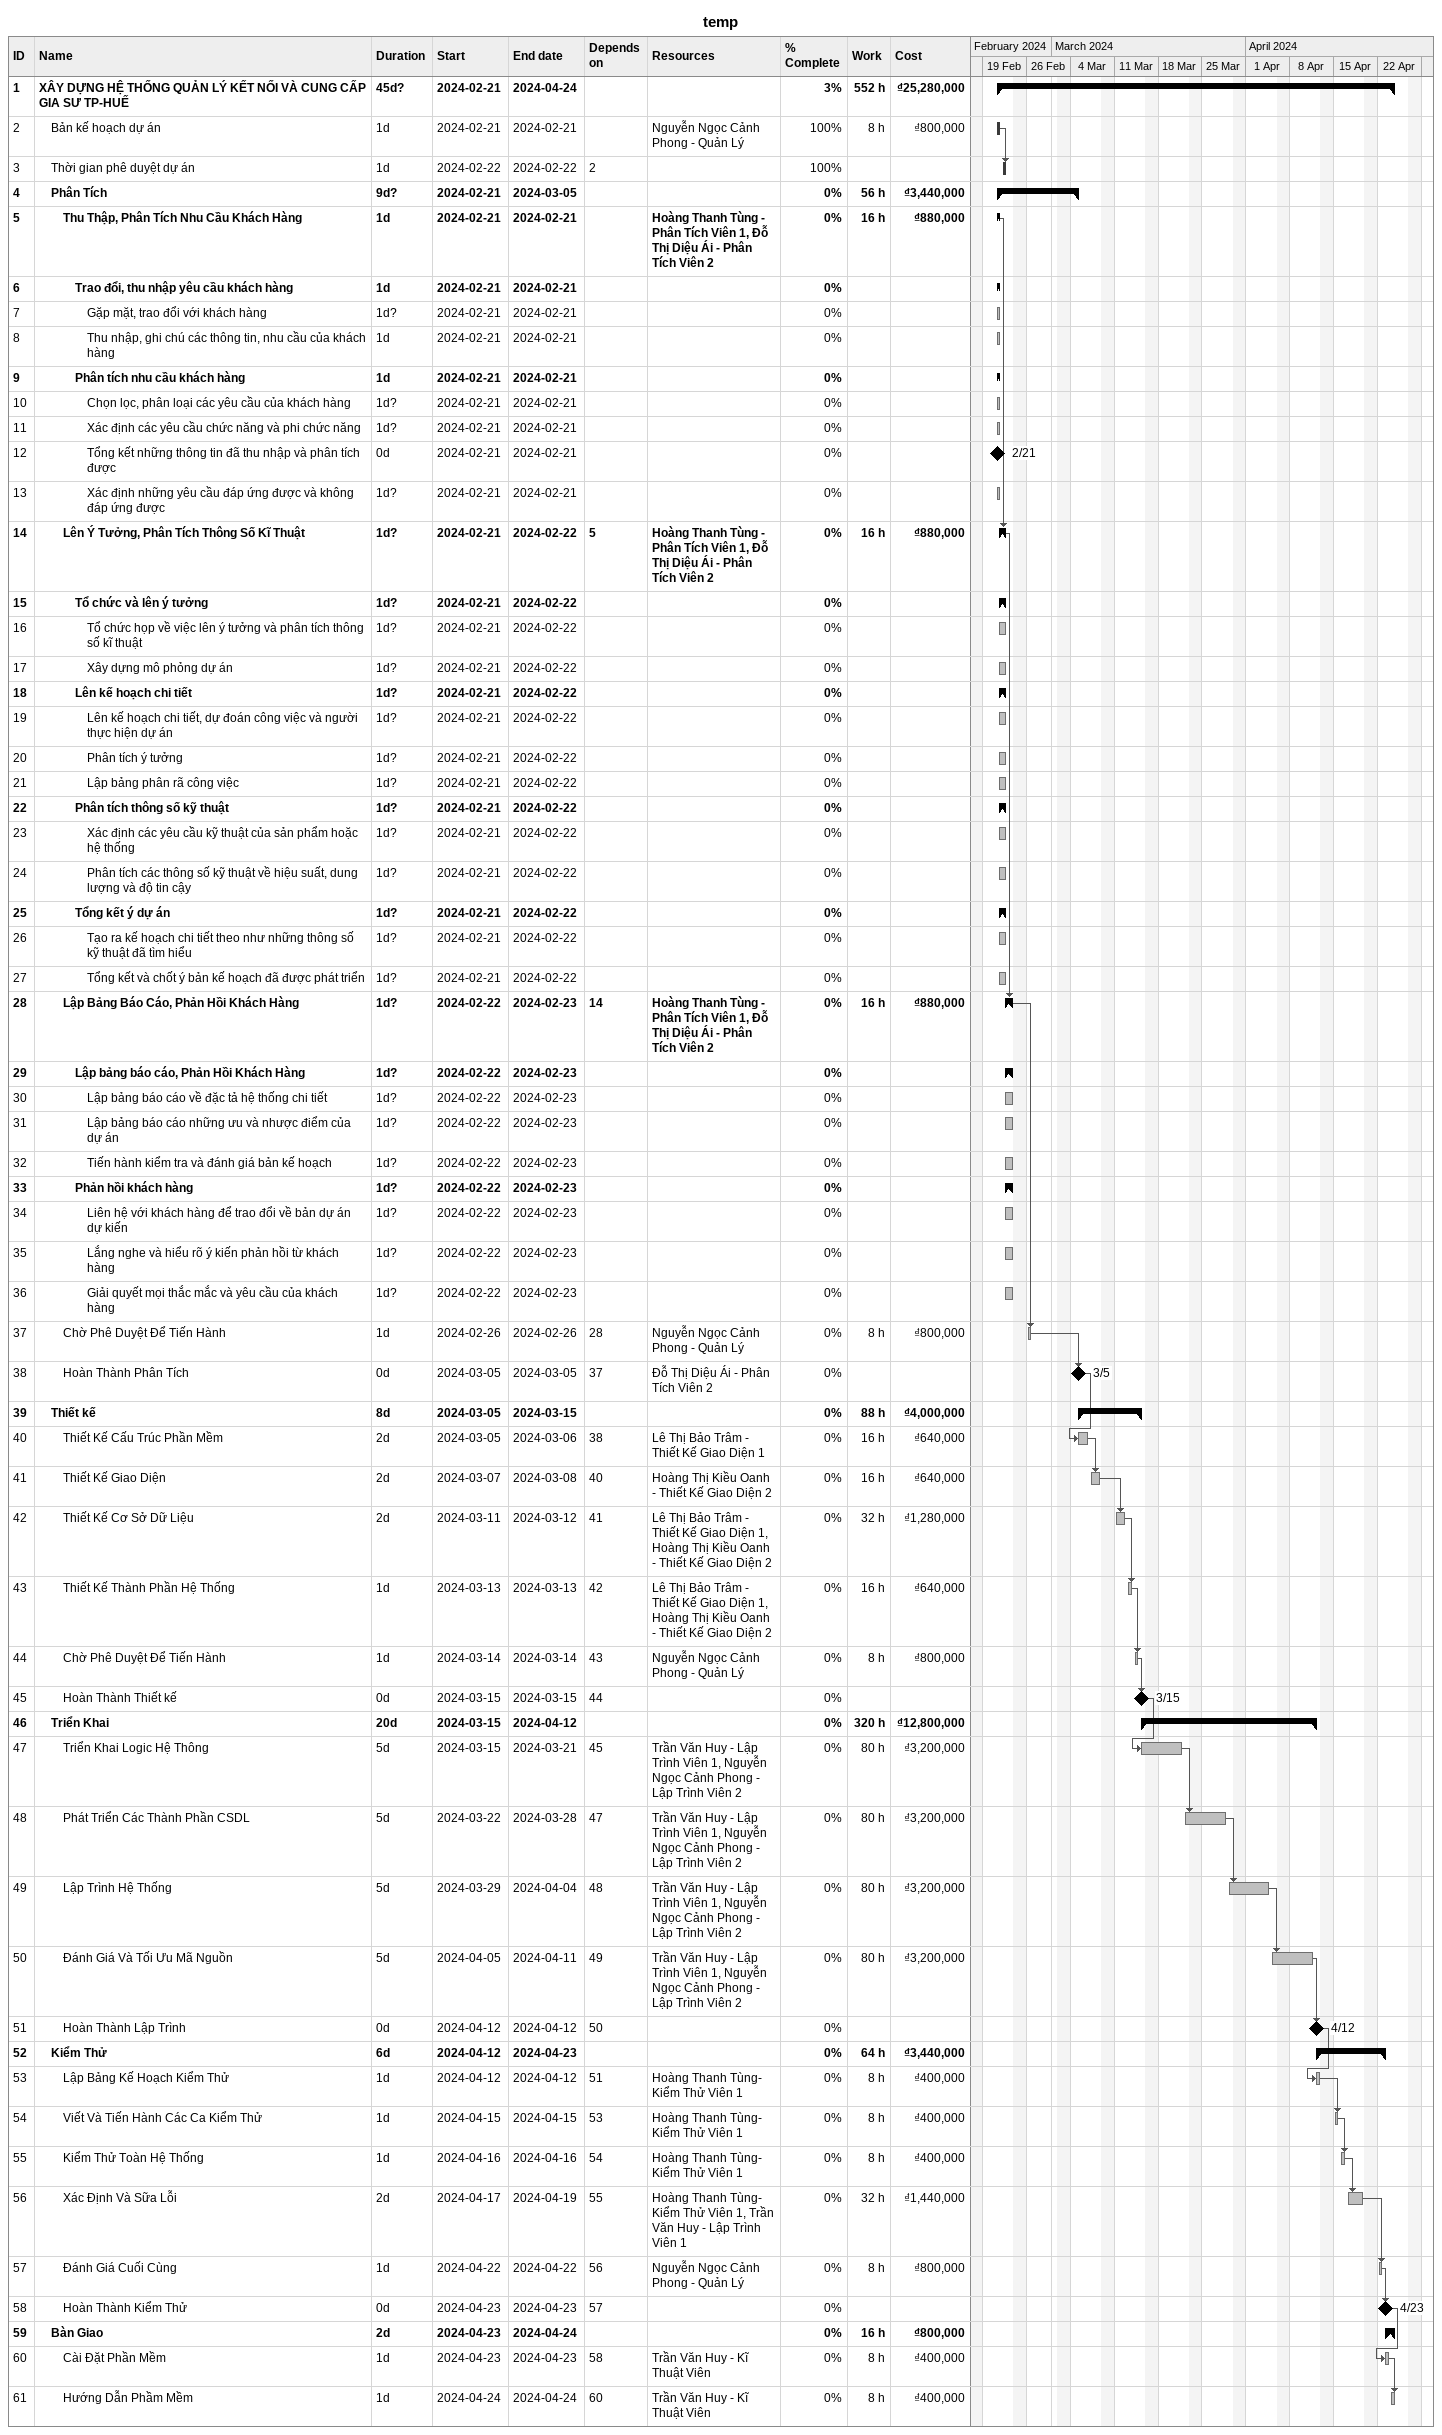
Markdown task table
temp

| ID | Level | Task | Duration | Start | Finish | Predecessors | Resources | % complete | Work (h) | Cost (₫) |
|---|---|---|---|---|---|---|---|---|---|---|
| 1 | 1 | **XÂY DỰNG HỆ THỐNG QUẢN LÝ KẾT NỐI VÀ CUNG CẤP GIA SƯ TP-HUẾ** | 45d? | 2024-02-21 | 2024-04-24 |  |  | 3 | 552 | 25280000 |
| 2 | 2 | Bản kế hoạch dự án | 1d | 2024-02-21 | 2024-02-21 |  | Nguyễn Ngọc Cảnh Phong - Quản Lý | 100 | 8 | 800000 |
| 3 | 2 | Thời gian phê duyệt dự án | 1d | 2024-02-22 | 2024-02-22 | 2 |  | 100 |  |  |
| 4 | 2 | **Phân Tích** | 9d? | 2024-02-21 | 2024-03-05 |  |  | 0 | 56 | 3440000 |
| 5 | 3 | **Thu Thập, Phân Tích Nhu Cầu Khách Hàng** | 1d | 2024-02-21 | 2024-02-21 |  | Hoàng Thanh Tùng - Phân Tích Viên 1, Đỗ Thị Diệu Ái - Phân Tích Viên 2 | 0 | 16 | 880000 |
| 6 | 4 | **Trao đổi, thu nhập yêu cầu khách hàng** | 1d | 2024-02-21 | 2024-02-21 |  |  | 0 |  |  |
| 7 | 5 | Gặp mặt, trao đổi với khách hàng | 1d? | 2024-02-21 | 2024-02-21 |  |  | 0 |  |  |
| 8 | 5 | Thu nhập, ghi chú các thông tin, nhu cầu của khách hàng | 1d | 2024-02-21 | 2024-02-21 |  |  | 0 |  |  |
| 9 | 4 | **Phân tích nhu cầu khách hàng** | 1d | 2024-02-21 | 2024-02-21 |  |  | 0 |  |  |
| 10 | 5 | Chọn lọc, phân loại các yêu cầu của khách hàng | 1d? | 2024-02-21 | 2024-02-21 |  |  | 0 |  |  |
| 11 | 5 | Xác định các yêu cầu chức năng và phi chức năng | 1d? | 2024-02-21 | 2024-02-21 |  |  | 0 |  |  |
| 12 | 5 | Tổng kết những thông tin đã thu nhập và phân tích được | 0d | 2024-02-21 | 2024-02-21 |  |  | 0 |  |  |
| 13 | 5 | Xác định những yêu cầu đáp ứng được và không đáp ứng được | 1d? | 2024-02-21 | 2024-02-21 |  |  | 0 |  |  |
| 14 | 3 | **Lên Ý Tưởng, Phân Tích Thông Số Kĩ Thuật** | 1d? | 2024-02-21 | 2024-02-22 | 5 | Hoàng Thanh Tùng - Phân Tích Viên 1, Đỗ Thị Diệu Ái - Phân Tích Viên 2 | 0 | 16 | 880000 |
| 15 | 4 | **Tổ chức và lên ý tưởng** | 1d? | 2024-02-21 | 2024-02-22 |  |  | 0 |  |  |
| 16 | 5 | Tổ chức họp về việc lên ý tưởng và phân tích thông số kĩ thuật | 1d? | 2024-02-21 | 2024-02-22 |  |  | 0 |  |  |
| 17 | 5 | Xây dựng mô phỏng dự án | 1d? | 2024-02-21 | 2024-02-22 |  |  | 0 |  |  |
| 18 | 4 | **Lên kế hoạch chi tiết** | 1d? | 2024-02-21 | 2024-02-22 |  |  | 0 |  |  |
| 19 | 5 | Lên kế hoạch chi tiết, dự đoán công việc và người thực hiện dự án | 1d? | 2024-02-21 | 2024-02-22 |  |  | 0 |  |  |
| 20 | 5 | Phân tích ý tưởng | 1d? | 2024-02-21 | 2024-02-22 |  |  | 0 |  |  |
| 21 | 5 | Lập bảng phân rã công việc | 1d? | 2024-02-21 | 2024-02-22 |  |  | 0 |  |  |
| 22 | 4 | **Phân tích thông số kỹ thuật** | 1d? | 2024-02-21 | 2024-02-22 |  |  | 0 |  |  |
| 23 | 5 | Xác định các yêu cầu kỹ thuật của sản phẩm hoặc hệ thống | 1d? | 2024-02-21 | 2024-02-22 |  |  | 0 |  |  |
| 24 | 5 | Phân tích các thông số kỹ thuật về hiệu suất, dung lượng và độ tin cậy | 1d? | 2024-02-21 | 2024-02-22 |  |  | 0 |  |  |
| 25 | 4 | **Tổng kết ý dự án** | 1d? | 2024-02-21 | 2024-02-22 |  |  | 0 |  |  |
| 26 | 5 | Tạo ra kế hoạch chi tiết theo như những thông số kỹ thuật đã tìm hiểu | 1d? | 2024-02-21 | 2024-02-22 |  |  | 0 |  |  |
| 27 | 5 | Tổng kết và chốt ý bản kế hoạch đã được phát triển | 1d? | 2024-02-21 | 2024-02-22 |  |  | 0 |  |  |
| 28 | 3 | **Lập Bảng Báo Cáo, Phản Hồi Khách Hàng** | 1d? | 2024-02-22 | 2024-02-23 | 14 | Hoàng Thanh Tùng - Phân Tích Viên 1, Đỗ Thị Diệu Ái - Phân Tích Viên 2 | 0 | 16 | 880000 |
| 29 | 4 | **Lập bảng báo cáo, Phản Hồi Khách Hàng** | 1d? | 2024-02-22 | 2024-02-23 |  |  | 0 |  |  |
| 30 | 5 | Lập bảng báo cáo về đặc tả hệ thống chi tiết | 1d? | 2024-02-22 | 2024-02-23 |  |  | 0 |  |  |
| 31 | 5 | Lập bảng báo cáo những ưu và nhược điểm của dự án | 1d? | 2024-02-22 | 2024-02-23 |  |  | 0 |  |  |
| 32 | 5 | Tiến hành kiểm tra và đánh giá bản kế hoạch | 1d? | 2024-02-22 | 2024-02-23 |  |  | 0 |  |  |
| 33 | 4 | **Phản hồi khách hàng** | 1d? | 2024-02-22 | 2024-02-23 |  |  | 0 |  |  |
| 34 | 5 | Liên hệ với khách hàng để trao đổi về bản dự án dự kiến | 1d? | 2024-02-22 | 2024-02-23 |  |  | 0 |  |  |
| 35 | 5 | Lắng nghe và hiểu rõ ý kiến phản hồi từ khách hàng | 1d? | 2024-02-22 | 2024-02-23 |  |  | 0 |  |  |
| 36 | 5 | Giải quyết mọi thắc mắc và yêu cầu của khách hàng | 1d? | 2024-02-22 | 2024-02-23 |  |  | 0 |  |  |
| 37 | 3 | Chờ Phê Duyệt Để Tiến Hành | 1d | 2024-02-26 | 2024-02-26 | 28 | Nguyễn Ngọc Cảnh Phong - Quản Lý | 0 | 8 | 800000 |
| 38 | 3 | Hoàn Thành Phân Tích | 0d | 2024-03-05 | 2024-03-05 | 37 | Đỗ Thị Diệu Ái - Phân Tích Viên 2 | 0 |  |  |
| 39 | 2 | **Thiết kế** | 8d | 2024-03-05 | 2024-03-15 |  |  | 0 | 88 | 4000000 |
| 40 | 3 | Thiết Kế Cấu Trúc Phần Mềm | 2d | 2024-03-05 | 2024-03-06 | 38 | Lê Thị Bảo Trâm - Thiết Kế Giao Diện 1 | 0 | 16 | 640000 |
| 41 | 3 | Thiết Kế Giao Diện | 2d | 2024-03-07 | 2024-03-08 | 40 | Hoàng Thị Kiều Oanh - Thiết Kế Giao Diện 2 | 0 | 16 | 640000 |
| 42 | 3 | Thiết Kế Cơ Sở Dữ Liệu | 2d | 2024-03-11 | 2024-03-12 | 41 | Lê Thị Bảo Trâm - Thiết Kế Giao Diện 1, Hoàng Thị Kiều Oanh - Thiết Kế Giao Diện 2 | 0 | 32 | 1280000 |
| 43 | 3 | Thiết Kế Thành Phần Hệ Thống | 1d | 2024-03-13 | 2024-03-13 | 42 | Lê Thị Bảo Trâm - Thiết Kế Giao Diện 1, Hoàng Thị Kiều Oanh - Thiết Kế Giao Diện 2 | 0 | 16 | 640000 |
| 44 | 3 | Chờ Phê Duyệt Để Tiến Hành | 1d | 2024-03-14 | 2024-03-14 | 43 | Nguyễn Ngọc Cảnh Phong - Quản Lý | 0 | 8 | 800000 |
| 45 | 3 | Hoàn Thành Thiết kế | 0d | 2024-03-15 | 2024-03-15 | 44 |  | 0 |  |  |
| 46 | 2 | **Triển Khai** | 20d | 2024-03-15 | 2024-04-12 |  |  | 0 | 320 | 12800000 |
| 47 | 3 | Triển Khai Logic Hệ Thông | 5d | 2024-03-15 | 2024-03-21 | 45 | Trần Văn Huy - Lập Trình Viên 1, Nguyễn Ngọc Cảnh Phong - Lập Trình Viên 2 | 0 | 80 | 3200000 |
| 48 | 3 | Phát Triển Các Thành Phần CSDL | 5d | 2024-03-22 | 2024-03-28 | 47 | Trần Văn Huy - Lập Trình Viên 1, Nguyễn Ngọc Cảnh Phong - Lập Trình Viên 2 | 0 | 80 | 3200000 |
| 49 | 3 | Lập Trình Hệ Thống | 5d | 2024-03-29 | 2024-04-04 | 48 | Trần Văn Huy - Lập Trình Viên 1, Nguyễn Ngọc Cảnh Phong - Lập Trình Viên 2 | 0 | 80 | 3200000 |
| 50 | 3 | Đánh Giá Và Tối Ưu Mã Nguồn | 5d | 2024-04-05 | 2024-04-11 | 49 | Trần Văn Huy - Lập Trình Viên 1, Nguyễn Ngọc Cảnh Phong - Lập Trình Viên 2 | 0 | 80 | 3200000 |
| 51 | 3 | Hoàn Thành Lập Trình | 0d | 2024-04-12 | 2024-04-12 | 50 |  | 0 |  |  |
| 52 | 2 | **Kiểm Thử** | 6d | 2024-04-12 | 2024-04-23 |  |  | 0 | 64 | 3440000 |
| 53 | 3 | Lập Bảng Kế Hoạch Kiểm Thử | 1d | 2024-04-12 | 2024-04-12 | 51 | Hoàng Thanh Tùng- Kiểm Thử Viên 1 | 0 | 8 | 400000 |
| 54 | 3 | Viết Và Tiến Hành Các Ca Kiểm Thử | 1d | 2024-04-15 | 2024-04-15 | 53 | Hoàng Thanh Tùng- Kiểm Thử Viên 1 | 0 | 8 | 400000 |
| 55 | 3 | Kiểm Thử Toàn Hệ Thống | 1d | 2024-04-16 | 2024-04-16 | 54 | Hoàng Thanh Tùng- Kiểm Thử Viên 1 | 0 | 8 | 400000 |
| 56 | 3 | Xác Định Và Sữa Lỗi | 2d | 2024-04-17 | 2024-04-19 | 55 | Hoàng Thanh Tùng- Kiểm Thử Viên 1, Trần Văn Huy - Lập Trình Viên 1 | 0 | 32 | 1440000 |
| 57 | 3 | Đánh Giá Cuối Cùng | 1d | 2024-04-22 | 2024-04-22 | 56 | Nguyễn Ngọc Cảnh Phong - Quản Lý | 0 | 8 | 800000 |
| 58 | 3 | Hoàn Thành Kiểm Thử | 0d | 2024-04-23 | 2024-04-23 | 57 |  | 0 |  |  |
| 59 | 2 | **Bàn Giao** | 2d | 2024-04-23 | 2024-04-24 |  |  | 0 | 16 | 800000 |
| 60 | 3 | Cài Đặt Phần Mềm | 1d | 2024-04-23 | 2024-04-23 | 58 | Trần Văn Huy - Kĩ Thuật Viên | 0 | 8 | 400000 |
| 61 | 3 | Hướng Dẫn Phầm Mềm | 1d | 2024-04-24 | 2024-04-24 | 60 | Trần Văn Huy - Kĩ Thuật Viên | 0 | 8 | 400000 |
